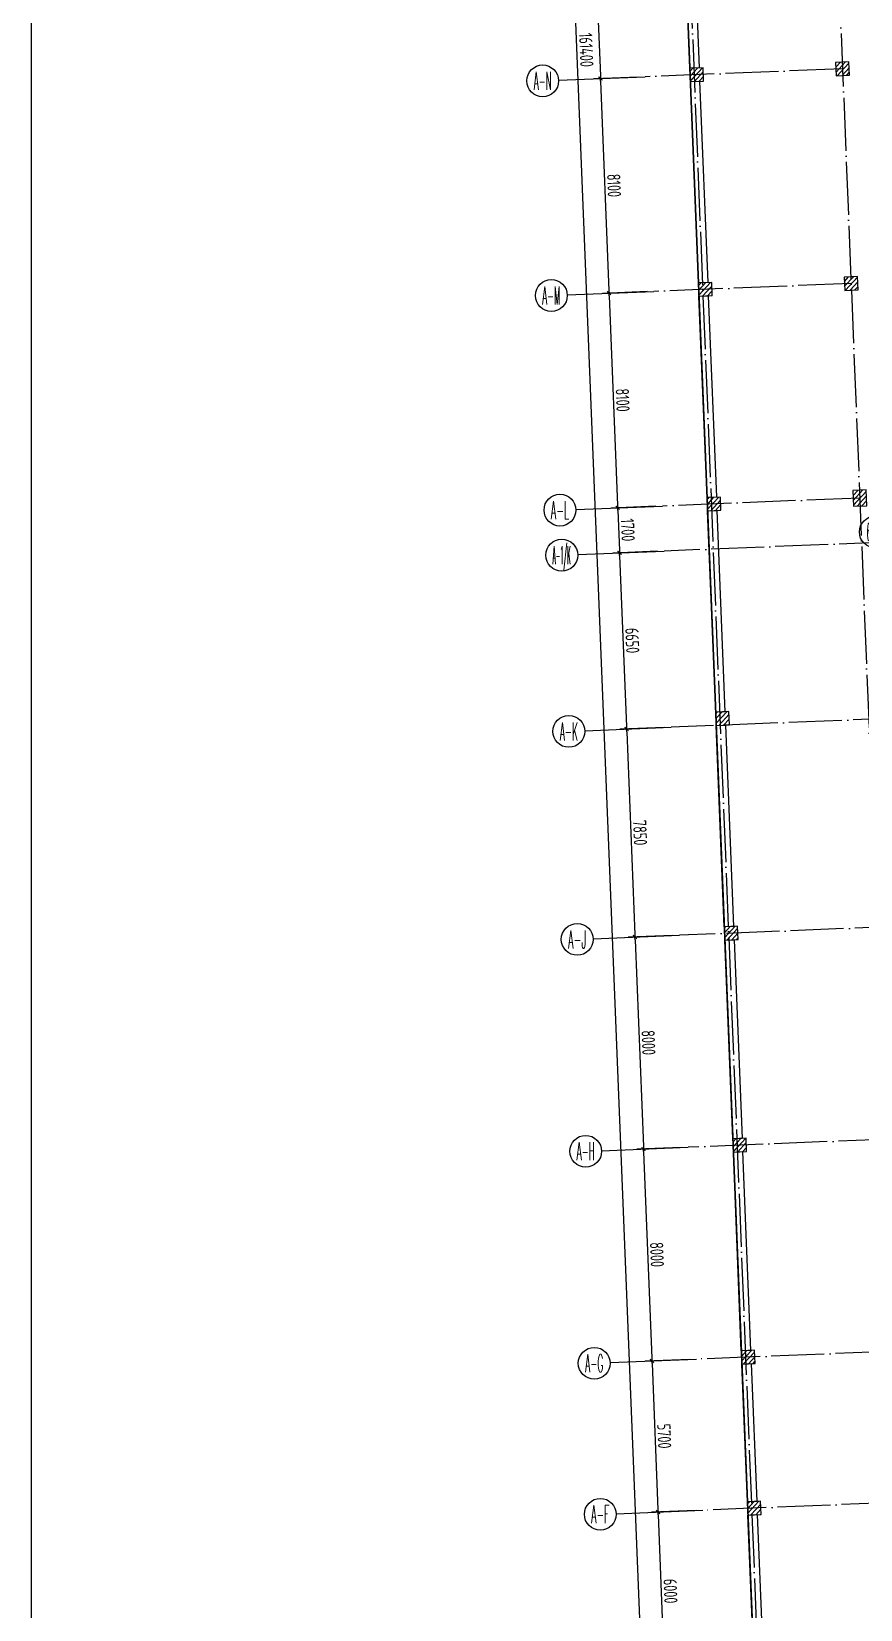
# Model space of a CAD drawing. Header units: millimetres. Extents: x 156735 to 386235, y 467499 to 703525.
# Drawn here: x 156735 to 187977, y 531585 to 591088 of the extents above; entities that cross this region are included whole.
import ezdxf
from ezdxf.enums import TextEntityAlignment as Align

# ---------------------------------------------------------------- set-up
doc = ezdxf.new("R2010")
doc.units = ezdxf.units.MM
doc.header["$LTSCALE"] = 100
doc.header["$PDMODE"] = 35
doc.header["$PDSIZE"] = 200
doc.linetypes.add('DOTE', pattern=[2.42, 2, -0.2, 0.02, -0.2])
for name, color, linetype in [('B-TEXT', 7, 'Continuous'), ('COLU', 7, 'Continuous'), ('h斜线-柱', 7, 'Continuous'), ('Q-AXIS', 3, 'Continuous'), ('Q-dote', 253, 'DOTE'), ('WALL', 3, 'Continuous')]:
    doc.layers.add(name, color=color, linetype=linetype)
doc.styles.add('_TCH_AXIS', font='COMPLEX', dxfattribs={"bigfont": 'GBCBIG'})
doc.styles.add('COMPLEX', font='tssdeng.shx', dxfattribs={"width": 0.7, "bigfont": 'tssdchn.shx'})
doc.styles.add('TSSD_Dimension', font='Tssdeng.shx', dxfattribs={"width": 0.7, "bigfont": 'hztxt.shx'})
doc.dimstyles.new('TSSD_100_100$0', dxfattribs={"dimtxt": 300, "dimasz": 100, "dimexe": 250, "dimexo": 250, "dimgap": 100, "dimtad": 1, "dimdec": 0, "dimzin": 0, "dimdsep": 46, "dimtxsty": 'TSSD_Dimension', "dimblk": '_tsdbk', "dimblk1": '_tsdbk', "dimblk2": '_tsdbk', "dimsah": 1, "dimcen": 0, "dimclrt": 7, "dimadec": 0, "dimazin": 0, "dimtfac": 1, "dimtdec": 0, "dimtix": 1, "dimtmove": 2, "dimatfit": 3, "dimldrblk": '_tsdbk', "dimfxl": 1, "dimtolj": 1, "dimtzin": 0, "dimarcsym": 0})
pattern_1 = [(47.298773, (-467527.32, -323147.44), (-93.332309, 86.128277), [])]

# ---------------------------------------------------------------- blocks, each defined once
blk = doc.blocks.new('_tsdbk')
blk.add_line((-1, 0), (0, 0))
at = {"const_width": 0.5}
blk.add_lwpolyline([(-0.7, -0.7), (0.7, 0.7)], dxfattribs=at)
blk = doc.blocks.new('*D120')
at = {"layer": 'Defpoints', "color": 0}
for p in [(174055, 671016), (176580, 671118), (183054, 509847)]:
    blk.add_point(p, dxfattribs=at)
at = {"layer": 'Q-AXIS', "color": 0, "lineweight": -2}
for p, q in [((176330, 671108), (173806, 671006)), ((180525, 509846), (174059, 670916)), ((182804, 509837), (180279, 509736))]:
    blk.add_line(p, q, dxfattribs=at)
at = {"layer": 'Q-AXIS', "color": 0, "lineweight": -2, "xscale": 100, "yscale": 100, "zscale": 100}
for p, rotation in [((174055, 671016), 92.29877299872341), ((180529, 509746), 272.2987729987235)]:
    blk.add_blockref('_tsdbk', p, dxfattribs=dict(at, rotation=rotation))
at = {"layer": 'Q-AXIS', "color": 7, "insert": (177642, 590395), "char_height": 500, "attachment_point": 5, "rotation": 272.29877, "style": 'TSSD_Dimension'}
blk.add_mtext('\\A1;161400', dxfattribs=at)
blk = doc.blocks.new('*D121')
at = {"layer": 'Defpoints', "color": 0}
for p in [(180186, 581290), (178828, 573129), (180511, 573196)]:
    blk.add_point(p, dxfattribs=at)
at = {"layer": 'Q-AXIS', "color": 0, "lineweight": -2}
for p, q in [((179936, 581280), (178253, 581212)), ((178507, 581122), (178824, 573229)), ((180261, 573186), (178578, 573119))]:
    blk.add_line(p, q, dxfattribs=at)
at = {"layer": 'Q-AXIS', "color": 0, "lineweight": -2, "xscale": 100, "yscale": 100, "zscale": 100}
for p, rotation in [((178503, 581222), 92.29877299872341), ((178828, 573129), 272.2987729987235)]:
    blk.add_blockref('_tsdbk', p, dxfattribs=dict(at, rotation=rotation))
at = {"layer": 'Q-AXIS', "color": 7, "insert": (179015, 577190), "char_height": 500, "attachment_point": 5, "rotation": 272.29877, "style": 'TSSD_Dimension'}
blk.add_mtext('\\A1;8100', dxfattribs=at)
blk = doc.blocks.new('_AXISO')
blk.add_circle((0, 0), 0.5)
at = {"layer": 'B-TEXT', "style": 'COMPLEX', "width": 1.450893}
blk.add_attdef('A', text='', height=0.56, dxfattribs=at).set_placement((0.249375, -0.28), (0.749375, -0.28), align=Align.FIT)
blk = doc.blocks.new('*D148')
at = {"layer": 'Defpoints', "color": 0}
for p in [(181481, 549016), (180119, 540955), (181802, 541022)]:
    blk.add_point(p, dxfattribs=at)
at = {"layer": 'Q-AXIS', "color": 0, "lineweight": -2}
for p, q in [((181231, 549006), (179548, 548938)), ((179802, 548848), (180115, 541055)), ((181552, 541012), (179869, 540945))]:
    blk.add_line(p, q, dxfattribs=at)
at = {"layer": 'Q-AXIS', "color": 0, "lineweight": -2, "xscale": 100, "yscale": 100, "zscale": 100}
for p, rotation in [((179798, 548948), 92.29877299872341), ((180119, 540955), 272.2987729987235)]:
    blk.add_blockref('_tsdbk', p, dxfattribs=dict(at, rotation=rotation))
at = {"layer": 'Q-AXIS', "color": 7, "insert": (180308, 544966), "char_height": 500, "attachment_point": 5, "rotation": 272.29877, "style": 'TSSD_Dimension'}
blk.add_mtext('\\A1;8000', dxfattribs=at)
blk = doc.blocks.new('*D152')
at = {"layer": 'Defpoints', "color": 0}
for p in [(181802, 541022), (180348, 535259), (182031, 535327)]:
    blk.add_point(p, dxfattribs=at)
at = {"layer": 'Q-AXIS', "color": 0, "lineweight": -2}
for p, q in [((181552, 541012), (179869, 540945)), ((180123, 540855), (180344, 535359)), ((181781, 535317), (180098, 535249))]:
    blk.add_line(p, q, dxfattribs=at)
at = {"layer": 'Q-AXIS', "color": 0, "lineweight": -2, "xscale": 100, "yscale": 100, "zscale": 100}
for p, rotation in [((180119, 540955), 92.29877299872341), ((180348, 535259), 272.2987729987235)]:
    blk.add_blockref('_tsdbk', p, dxfattribs=dict(at, rotation=rotation))
at = {"layer": 'Q-AXIS', "color": 7, "insert": (180583, 538121), "char_height": 500, "attachment_point": 5, "rotation": 272.29877, "style": 'TSSD_Dimension'}
blk.add_mtext('\\A1;5700', dxfattribs=at)
blk = doc.blocks.new('*D153')
at = {"layer": 'Defpoints', "color": 0}
for p in [(182031, 535327), (180588, 529264), (182271, 529332)]:
    blk.add_point(p, dxfattribs=at)
at = {"layer": 'Q-AXIS', "color": 0, "lineweight": -2}
for p, q in [((181781, 535317), (180098, 535249)), ((180352, 535159), (180584, 529364)), ((182022, 529322), (180339, 529254))]:
    blk.add_line(p, q, dxfattribs=at)
at = {"layer": 'Q-AXIS', "color": 0, "lineweight": -2, "xscale": 100, "yscale": 100, "zscale": 100}
for p, rotation in [((180348, 535259), 92.29877299872341), ((180588, 529264), 272.2987729987235)]:
    blk.add_blockref('_tsdbk', p, dxfattribs=dict(at, rotation=rotation))
at = {"layer": 'Q-AXIS', "color": 7, "insert": (180818, 532276), "char_height": 500, "attachment_point": 5, "rotation": 272.29877, "style": 'TSSD_Dimension'}
blk.add_mtext('\\A1;6000', dxfattribs=at)
blk = doc.blocks.new('*D18')
at = {"layer": 'Defpoints', "color": 0}
for p in [(180845, 564853), (181160, 557009), (179477, 556942)]:
    blk.add_point(p, dxfattribs=at)
at = {"layer": 'Q-AXIS', "color": 0, "lineweight": -2}
for p, q in [((180596, 564843), (178913, 564776)), ((179167, 564686), (179473, 557042)), ((180911, 556999), (179228, 556932))]:
    blk.add_line(p, q, dxfattribs=at)
at = {"layer": 'Q-AXIS', "color": 0, "lineweight": -2, "xscale": 100, "yscale": 100, "zscale": 100}
for p, rotation in [((179163, 564786), 92.29877299872341), ((179477, 556942), 272.2987729987235)]:
    blk.add_blockref('_tsdbk', p, dxfattribs=dict(at, rotation=rotation))
at = {"layer": 'Q-AXIS', "color": 7, "insert": (179670, 560878), "char_height": 500, "attachment_point": 5, "rotation": 272.29877, "style": 'TSSD_Dimension'}
blk.add_mtext('\\A1;7850', dxfattribs=at)
blk = doc.blocks.new('*D19')
at = {"layer": 'Defpoints', "color": 0}
for p in [(181160, 557009), (179798, 548948), (181481, 549016)]:
    blk.add_point(p, dxfattribs=at)
at = {"layer": 'Q-AXIS', "color": 0, "lineweight": -2}
for p, q in [((180911, 556999), (179228, 556932)), ((179481, 556842), (179794, 549048)), ((181231, 549006), (179548, 548938))]:
    blk.add_line(p, q, dxfattribs=at)
at = {"layer": 'Q-AXIS', "color": 0, "lineweight": -2, "xscale": 100, "yscale": 100, "zscale": 100}
for p, rotation in [((179477, 556942), 92.29877299872341), ((179798, 548948), 272.2987729987235)]:
    blk.add_blockref('_tsdbk', p, dxfattribs=dict(at, rotation=rotation))
at = {"layer": 'Q-AXIS', "color": 7, "insert": (179988, 552959), "char_height": 500, "attachment_point": 5, "rotation": 272.29877, "style": 'TSSD_Dimension'}
blk.add_mtext('\\A1;8000', dxfattribs=at)
blk = doc.blocks.new('*D20')
at = {"layer": 'Defpoints', "color": 0}
for p in [(180579, 571498), (179163, 564786), (180845, 564853)]:
    blk.add_point(p, dxfattribs=at)
at = {"layer": 'Q-AXIS', "color": 0, "lineweight": -2}
for p, q in [((180329, 571488), (178646, 571420)), ((178900, 571330), (179159, 564886)), ((180596, 564843), (178913, 564776))]:
    blk.add_line(p, q, dxfattribs=at)
at = {"layer": 'Q-AXIS', "color": 0, "lineweight": -2, "xscale": 100, "yscale": 100, "zscale": 100}
for p, rotation in [((178896, 571430), 92.29877299872341), ((179163, 564786), 272.2987729987235)]:
    blk.add_blockref('_tsdbk', p, dxfattribs=dict(at, rotation=rotation))
at = {"layer": 'Q-AXIS', "color": 7, "insert": (179379, 568122), "char_height": 500, "attachment_point": 5, "rotation": 272.29877, "style": 'TSSD_Dimension'}
blk.add_mtext('\\A1;6650', dxfattribs=at)
blk = doc.blocks.new('*D21')
at = {"layer": 'Defpoints', "color": 0}
for p in [(180511, 573196), (178896, 571430), (180579, 571498)]:
    blk.add_point(p, dxfattribs=at)
at = {"layer": 'Q-AXIS', "color": 0, "lineweight": -2}
for p, q in [((180261, 573186), (178578, 573119)), ((178832, 573029), (178892, 571530)), ((180329, 571488), (178646, 571420))]:
    blk.add_line(p, q, dxfattribs=at)
at = {"layer": 'Q-AXIS', "color": 0, "lineweight": -2, "xscale": 100, "yscale": 100, "zscale": 100}
for p, rotation in [((178828, 573129), 92.29877299872341), ((178896, 571430), 272.2987729987235)]:
    blk.add_blockref('_tsdbk', p, dxfattribs=dict(at, rotation=rotation))
at = {"layer": 'Q-AXIS', "color": 7, "insert": (179211, 572294), "char_height": 500, "attachment_point": 5, "rotation": 272.29877, "style": 'TSSD_Dimension'}
blk.add_mtext('\\A1;1700', dxfattribs=at)
blk = doc.blocks.new('*D178')
at = {"layer": 'Defpoints', "color": 0}
for p in [(179861, 589383), (178503, 581222), (180186, 581290)]:
    blk.add_point(p, dxfattribs=at)
at = {"layer": 'Q-AXIS', "color": 0, "lineweight": -2}
for p, q in [((179611, 589373), (177928, 589306)), ((178182, 589216), (178499, 581322)), ((179936, 581280), (178253, 581212))]:
    blk.add_line(p, q, dxfattribs=at)
at = {"layer": 'Q-AXIS', "color": 0, "lineweight": -2, "xscale": 100, "yscale": 100, "zscale": 100}
for p, rotation in [((178178, 589316), 92.29877299872341), ((178503, 581222), 272.2987729987235)]:
    blk.add_blockref('_tsdbk', p, dxfattribs=dict(at, rotation=rotation))
at = {"layer": 'Q-AXIS', "color": 7, "insert": (178690, 585283), "char_height": 500, "attachment_point": 5, "rotation": 272.29877, "style": 'TSSD_Dimension'}
blk.add_mtext('\\A1;8100', dxfattribs=at)
blk = doc.blocks.new('*D179')
at = {"layer": 'Defpoints', "color": 0}
for p in [(179536, 597477), (178178, 589316), (179861, 589383)]:
    blk.add_point(p, dxfattribs=at)
at = {"layer": 'Q-AXIS', "color": 0, "lineweight": -2}
for p, q in [((179286, 597467), (177603, 597399)), ((177857, 597309), (178174, 589416)), ((179611, 589373), (177928, 589306))]:
    blk.add_line(p, q, dxfattribs=at)
at = {"layer": 'Q-AXIS', "color": 0, "lineweight": -2, "xscale": 100, "yscale": 100, "zscale": 100}
for p, rotation in [((177853, 597409), 92.29877299872341), ((178178, 589316), 272.2987729987235)]:
    blk.add_blockref('_tsdbk', p, dxfattribs=dict(at, rotation=rotation))
at = {"layer": 'Q-AXIS', "color": 7, "insert": (178365, 593377), "char_height": 500, "attachment_point": 5, "rotation": 272.29877, "style": 'TSSD_Dimension'}
blk.add_mtext('\\A1;8100', dxfattribs=at)

msp = doc.modelspace()

# ---------------------------------------------------------------- hatches: boundary and pattern name
at = {"layer": 'h斜线-柱'}
h = msp.add_hatch(dxfattribs=at)
h.set_pattern_fill('ANSI31', color=256, scale=40, angle=2.298773, style=0)
h.set_pattern_definition(pattern_1)
h.paths.add_polyline_path([(181566.8, 589201.7), (182066.4, 589221.8), (182046.4, 589721.4), (181546.8, 589701.3)])
h = msp.add_hatch(dxfattribs=at)
h.set_pattern_fill('ANSI31', color=256, scale=40, angle=2.298773, style=0)
h.set_pattern_definition(pattern_1)
h.paths.add_polyline_path([(187062.4, 589422.3), (187562, 589442.4), (187541.9, 589942), (187042.3, 589921.9)])
h = msp.add_hatch(dxfattribs=at)
h.set_pattern_fill('ANSI31', color=256, scale=40, angle=2.298773, style=0)
h.set_pattern_definition(pattern_1)
h.paths.add_polyline_path([(181891.7, 581108.2), (182391.3, 581128.3), (182371.3, 581627.9), (181871.7, 581607.8)])
h = msp.add_hatch(dxfattribs=at)
h.set_pattern_fill('ANSI31', color=256, scale=40, angle=2.298773, style=0)
h.set_pattern_definition(pattern_1)
h.paths.add_polyline_path([(187387.3, 581328.8), (187886.9, 581348.9), (187866.8, 581848.5), (187367.2, 581828.4)])
h = msp.add_hatch(dxfattribs=at)
h.set_pattern_fill('ANSI31', color=256, scale=40, angle=2.298773, style=0)
h.set_pattern_definition(pattern_1)
h.paths.add_polyline_path([(187714.2, 573185.4), (188213.8, 573205.4), (188189.7, 573805), (187690.1, 573784.9)])
h = msp.add_hatch(dxfattribs=at)
h.set_pattern_fill('ANSI31', color=256, scale=40, angle=2.298773, style=0)
h.set_pattern_definition(pattern_1)
h.paths.add_polyline_path([(182216.6, 573014.7), (182716.2, 573034.8), (182696.2, 573534.4), (182196.6, 573514.3)])
h = msp.add_hatch(dxfattribs=at)
h.set_pattern_fill('ANSI31', color=256, scale=40, angle=2.298773, style=0)
h.set_pattern_definition(pattern_1)
h.paths.add_polyline_path([(182541.5, 564921.3), (183041.1, 564941.3), (183021, 565440.9), (182521.4, 565420.9)])
h = msp.add_hatch(dxfattribs=at)
h.set_pattern_fill('ANSI31', color=256, scale=40, angle=2.298773, style=0)
h.set_pattern_definition(pattern_1)
h.paths.add_polyline_path([(182866.4, 556827.8), (183366, 556847.8), (183345.9, 557347.4), (182846.3, 557327.4)])
h = msp.add_hatch(dxfattribs=at)
h.set_pattern_fill('ANSI31', color=256, scale=40, angle=2.298773, style=0)
h.set_pattern_definition(pattern_1)
h.paths.add_polyline_path([(183187.3, 548834.2), (183686.9, 548854.3), (183666.8, 549353.9), (183167.2, 549333.8)])
h = msp.add_hatch(dxfattribs=at)
h.set_pattern_fill('ANSI31', color=256, scale=40, angle=2.298773, style=0)
h.set_pattern_definition(pattern_1)
h.paths.add_polyline_path([(183504.2, 540840.6), (184003.8, 540860.6), (183983.7, 541360.2), (183484.1, 541340.2)])
h = msp.add_hatch(dxfattribs=at)
h.set_pattern_fill('ANSI31', color=256, scale=40, angle=2.298773, style=0)
h.set_pattern_definition(pattern_1)
h.paths.add_polyline_path([(183736.8, 535145.2), (184236.4, 535165.3), (184216.3, 535664.9), (183716.7, 535644.8)])

# ---------------------------------------------------------------- linework, layer by layer
at = {"color": 1, "lineweight": 30}
msp.add_lwpolyline([(266421.9, 489652.9), (198221.9, 495701.7), (184845.9, 507516.9), (178269.7, 671335.6), (196346.5, 672061.2), (196346.5, 670444.7)], dxfattribs=at)
at = {"layer": 'COLU'}
for points in [[(181566.8, 589201.7), (182066.4, 589221.8), (182046.4, 589721.4), (181546.8, 589701.3)], [(187062.4, 589422.3), (187562, 589442.4), (187541.9, 589942), (187042.3, 589921.9)], [(181891.7, 581108.2), (182391.3, 581128.3), (182371.3, 581627.9), (181871.7, 581607.8)], [(187387.3, 581328.8), (187886.9, 581348.9), (187866.8, 581848.5), (187367.2, 581828.4)], [(187714.2, 573185.4), (188213.8, 573205.4), (188189.7, 573805), (187690.1, 573784.9)], [(182216.6, 573014.7), (182716.2, 573034.8), (182696.2, 573534.4), (182196.6, 573514.3)], [(182541.5, 564921.3), (183041.1, 564941.3), (183021, 565440.9), (182521.4, 565420.9)], [(182866.4, 556827.8), (183366, 556847.8), (183345.9, 557347.4), (182846.3, 557327.4)], [(183187.3, 548834.2), (183686.9, 548854.3), (183666.8, 549353.9), (183167.2, 549333.8)], [(183504.2, 540840.6), (184003.8, 540860.6), (183983.7, 541360.2), (183484.1, 541340.2)], [(183736.8, 535145.2), (184236.4, 535165.3), (184216.3, 535664.9), (183716.7, 535644.8)]]:
    msp.add_lwpolyline(points, close=True, dxfattribs=at)
at = {"layer": 'Q-AXIS'}
for p, q in [((176601.6, 589252.6), (179860.7, 589383.4)), ((176926.4, 581159.1), (180185.6, 581289.9)), ((177251.3, 573065.6), (180510.5, 573196.5)), ((177319.5, 571367), (180578.7, 571497.8)), ((177586.3, 564722.3), (180845.5, 564853.2)), ((177901.1, 556878.7), (181160.3, 557009.5)), ((178222, 548885.1), (181481.2, 549015.9)), ((178542.9, 540891.5), (181802.1, 541022.4)), ((178771.5, 535196.1), (182030.7, 535327))]:
    msp.add_line(p, q, dxfattribs=at)
msp.add_lwpolyline([(156734.8, 703525.4), (386234.8, 703525.4), (386234.8, 467498.7), (156734.8, 467498.7)], close=True, dxfattribs=at)
at = {"layer": 'Q-dote', "ltscale": 10}
for p, q in [((178353.1, 672999.8), (185821, 486964.6)), ((183948.6, 673224.4), (191416.5, 487189.3)), ((187302.2, 589682.1), (179860.7, 589383.4)), ((187627.1, 581588.7), (180185.6, 581289.9)), ((187952, 573495.2), (180510.5, 573196.5)), ((194015.3, 572037.2), (180578.7, 571497.8)), ((194531.8, 565402.6), (180845.5, 564853.2)), ((194596.9, 557548.9), (181160.3, 557009.5)), ((198814.7, 549711.7), (181481.2, 549015.9)), ((208378.1, 542089.2), (181802.1, 541022.4)), ((208606.7, 536393.8), (182030.7, 535327))]:
    msp.add_line(p, q, dxfattribs=at)
at = {"layer": 'WALL'}
for points in [[(181241.9, 597295.2), (181591.6, 597309.2), (181896.5, 589715.3), (181546.8, 589701.3)], [(181566.8, 589201.7), (181916.5, 589215.7), (182221.4, 581621.9), (181871.7, 581607.8)], [(181891.7, 581108.2), (182241.4, 581122.3), (182546.3, 573528.4), (182196.6, 573514.3)], [(182216.6, 573014.7), (182566.3, 573028.8), (182871.2, 565434.9), (182521.4, 565420.9)], [(182541.5, 564921.3), (182891.2, 564935.3), (183196.1, 557341.4), (182846.3, 557327.4)], [(182866.4, 556827.8), (183216.1, 556841.8), (183516.9, 549347.9), (183167.2, 549333.8)], [(183187.3, 548834.2), (183537, 548848.3), (183833.8, 541354.2), (183484.1, 541340.2)], [(183504.2, 540840.6), (183853.9, 540854.6), (184066.5, 535658.9), (183716.7, 535644.8)], [(183736.8, 535145.2), (184086.5, 535159.3), (184307.1, 529663.7), (183957.4, 529649.7)]]:
    msp.add_lwpolyline(points, close=True, dxfattribs=at)

# ---------------------------------------------------------------- block references
at = {"layer": 'Q-AXIS'}
ref = msp.add_blockref('_AXISO', (176002, 589228.5), dxfattribs=dict(at, xscale=1199.999999999998, yscale=1200, zscale=1200, rotation=359.9996457873791))
ref.add_attrib('A', 'A-N', dxfattribs={"color": 7, "height": 678.82, "rotation": 359.999646, "style": '_TCH_AXIS', "width": 0.318182}).set_placement((175662.6, 588889.1), (176341.4, 588889.1), align=Align.FIT)
ref = msp.add_blockref('_AXISO', (176326.9, 581135), dxfattribs=dict(at, xscale=1199.999999999998, yscale=1200, zscale=1200, rotation=359.9996457873791))
ref.add_attrib('A', 'A-M', dxfattribs={"color": 7, "height": 678.82, "rotation": 359.999646, "style": '_TCH_AXIS', "width": 0.308824}).set_placement((175987.5, 580795.6), (176666.3, 580795.6), align=Align.FIT)
ref = msp.add_blockref('_AXISO', (176651.8, 573041.6), dxfattribs=dict(at, xscale=1199.999999999998, yscale=1200, zscale=1200, rotation=359.9996457873791))
ref.add_attrib('A', 'A-L', dxfattribs={"color": 7, "height": 678.82, "rotation": 359.999646, "style": '_TCH_AXIS', "width": 0.33871}).set_placement((176312.4, 572702.1), (176991.2, 572702.1), align=Align.FIT)
ref = msp.add_blockref('_AXISO', (188536.4, 572218.2), dxfattribs=dict(at, xscale=1199.999999999998, yscale=1200, zscale=1200, rotation=359.9996457873818))
ref.add_attrib('A', '6-A', dxfattribs={"color": 7, "height": 678.82, "rotation": 359.999646, "style": '_TCH_AXIS', "width": 0.328125}).set_placement((188197, 571878.7), (188875.8, 571878.7), align=Align.FIT)
ref = msp.add_blockref('_AXISO', (176720, 571342.9), dxfattribs=dict(at, xscale=1199.999999999998, yscale=1200, zscale=1200, rotation=359.9996457873791))
ref.add_attrib('A', 'A-1/K', dxfattribs={"color": 7, "height": 678.82, "rotation": 359.999646, "style": '_TCH_AXIS', "width": 0.203883}).set_placement((176380.6, 571003.5), (177059.4, 571003.5), align=Align.FIT)
ref = msp.add_blockref('_AXISO', (176986.7, 564698.3), dxfattribs=dict(at, xscale=1199.999999999998, yscale=1200, zscale=1200, rotation=359.9996457873791))
ref.add_attrib('A', 'A-K', dxfattribs={"color": 7, "height": 678.82, "rotation": 359.999646, "style": '_TCH_AXIS', "width": 0.318182}).set_placement((176647.3, 564358.9), (177326.2, 564358.9), align=Align.FIT)
ref = msp.add_blockref('_AXISO', (177301.6, 556854.6), dxfattribs=dict(at, xscale=1199.999999999998, yscale=1200, zscale=1200, rotation=359.9996457873791))
ref.add_attrib('A', 'A-J', dxfattribs={"color": 7, "height": 678.82, "rotation": 359.999646, "style": '_TCH_AXIS', "width": 0.362069}).set_placement((176962.2, 556515.2), (177641, 556515.2), align=Align.FIT)
ref = msp.add_blockref('_AXISO', (177622.5, 548861), dxfattribs=dict(at, xscale=1199.999999999998, yscale=1200, zscale=1200, rotation=359.9996457873791))
ref.add_attrib('A', 'A-H', dxfattribs={"color": 7, "height": 678.82, "rotation": 359.999646, "style": '_TCH_AXIS', "width": 0.313433}).set_placement((177283.1, 548521.6), (177961.9, 548521.6), align=Align.FIT)
ref = msp.add_blockref('_AXISO', (177943.4, 540867.5), dxfattribs=dict(at, xscale=1199.999999999998, yscale=1200, zscale=1200, rotation=359.9996457873791))
ref.add_attrib('A', 'A-G', dxfattribs={"color": 7, "height": 678.82, "rotation": 359.999646, "style": '_TCH_AXIS', "width": 0.323077}).set_placement((177604, 540528.1), (178282.8, 540528.1), align=Align.FIT)
ref = msp.add_blockref('_AXISO', (178172, 535172.1), dxfattribs=dict(at, xscale=1199.999999999998, yscale=1200, zscale=1200, rotation=359.9996457873791))
ref.add_attrib('A', 'A-F', dxfattribs={"color": 7, "height": 678.82, "rotation": 359.999646, "style": '_TCH_AXIS', "width": 0.333333}).set_placement((177832.6, 534832.6), (178511.4, 534832.6), align=Align.FIT)

# ---------------------------------------------------------------- dimensions: what is measured, and where the dimension line sits
for base, p1, p2, picture, middle in [((174055.4, 671016.3), (183053.5, 509847.5), (176579.7, 671117.6), '*D120', (177642, 590395.2)), ((178177.8, 589315.9), (179535.8, 597476.9), (179860.7, 589383.4), '*D179', (178365.1, 593376.6)), ((178502.7, 581222.4), (179860.7, 589383.4), (180185.6, 581289.9), '*D178', (178690, 585283.2)), ((178827.6, 573128.9), (180185.6, 581289.9), (180510.5, 573196.5), '*D121', (179014.9, 577189.7)), ((178895.8, 571430.3), (180510.5, 573196.5), (180578.7, 571497.8), '*D21', (179211.4, 572293.6)), ((179162.5, 564785.6), (180578.7, 571497.8), (180845.5, 564853.2), '*D20', (179378.9, 568122)), ((179477.4, 556941.9), (180845.5, 564853.2), (181160.3, 557009.5), '*D18', (179669.7, 560877.8)), ((179798.3, 548948.4), (181160.3, 557009.5), (181481.2, 549015.9), '*D19', (179987.5, 552959.2)), ((180119.2, 540954.8), (181481.2, 549015.9), (181802.1, 541022.4), '*D148', (180308.4, 544965.6)), ((180347.8, 535259.4), (181802.1, 541022.4), (182030.7, 535327), '*D152', (180583.2, 538121.1)), ((180588.4, 529264.2), (182030.7, 535327), (182271.4, 529331.8), '*D153', (180817.8, 532275.9))]:
    dim = msp.add_linear_dim(base=base, p1=p1, p2=p2, angle=92.298773, dimstyle='TSSD_100_100$0', override={"dimtxt": 500}, dxfattribs=at)
    dim.commit()
    dim.dimension.update_dxf_attribs({"geometry": picture, "text_midpoint": middle})

doc.saveas('drawing.dxf')
